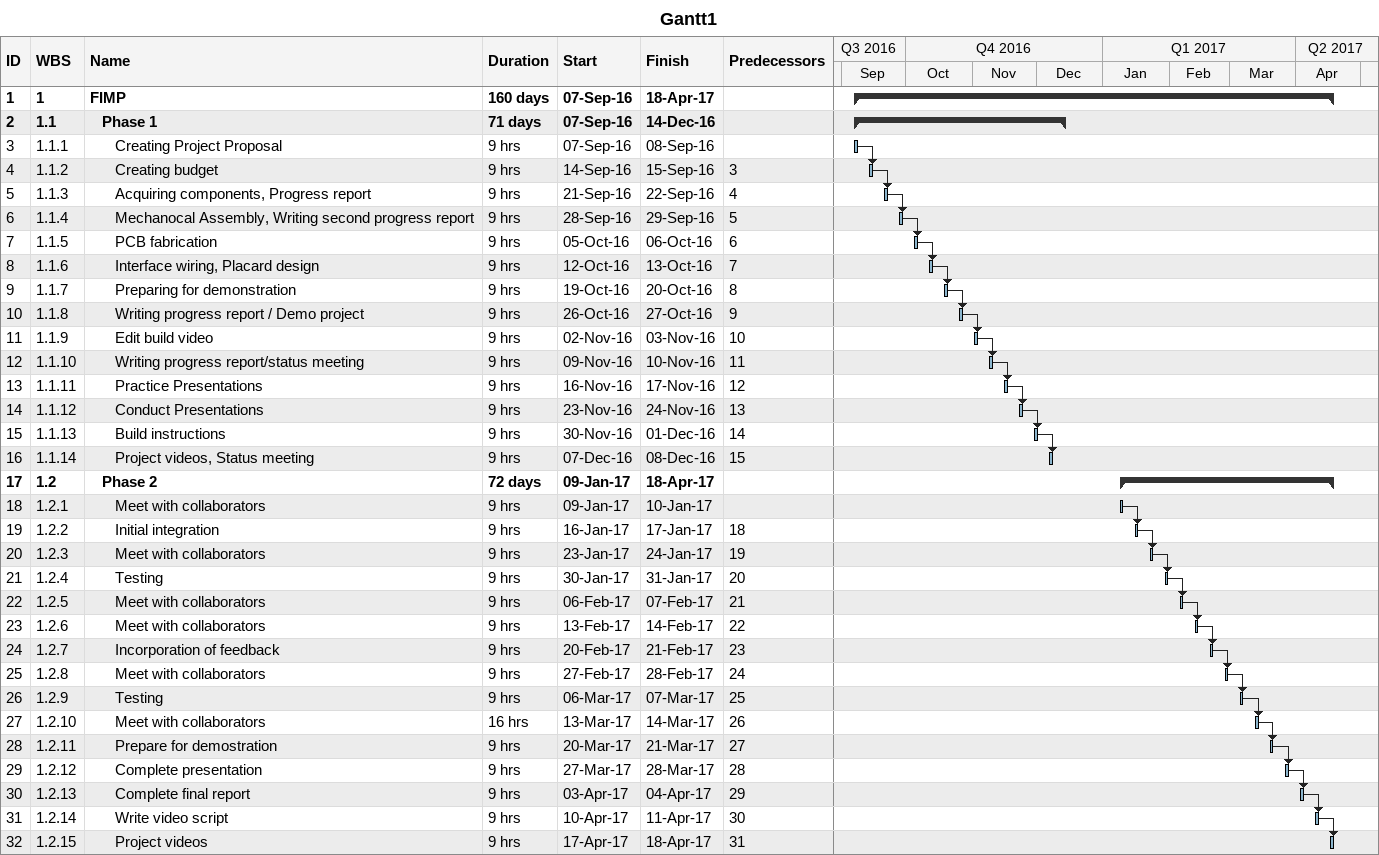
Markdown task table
Gantt1

| ID | WBS | Task | Duration | Start | Finish | Predecessors |
|---|---|---|---|---|---|---|
| 1 | 1 | **FIMP** | 160d | 2016-09-07 | 2017-04-18 |  |
| 2 | 1.1 | **Phase 1** | 71d | 2016-09-07 | 2016-12-14 |  |
| 3 | 1.1.1 | Creating Project Proposal | 9h | 2016-09-07 | 2016-09-08 |  |
| 4 | 1.1.2 | Creating budget | 9h | 2016-09-14 | 2016-09-15 | 3 |
| 5 | 1.1.3 | Acquiring components, Progress report | 9h | 2016-09-21 | 2016-09-22 | 4 |
| 6 | 1.1.4 | Mechanocal Assembly, Writing second progress report | 9h | 2016-09-28 | 2016-09-29 | 5 |
| 7 | 1.1.5 | PCB fabrication | 9h | 2016-10-05 | 2016-10-06 | 6 |
| 8 | 1.1.6 | Interface wiring, Placard design | 9h | 2016-10-12 | 2016-10-13 | 7 |
| 9 | 1.1.7 | Preparing for demonstration | 9h | 2016-10-19 | 2016-10-20 | 8 |
| 10 | 1.1.8 | Writing progress report / Demo project | 9h | 2016-10-26 | 2016-10-27 | 9 |
| 11 | 1.1.9 | Edit build video | 9h | 2016-11-02 | 2016-11-03 | 10 |
| 12 | 1.1.10 | Writing progress report/status meeting | 9h | 2016-11-09 | 2016-11-10 | 11 |
| 13 | 1.1.11 | Practice Presentations | 9h | 2016-11-16 | 2016-11-17 | 12 |
| 14 | 1.1.12 | Conduct Presentations | 9h | 2016-11-23 | 2016-11-24 | 13 |
| 15 | 1.1.13 | Build instructions | 9h | 2016-11-30 | 2016-12-01 | 14 |
| 16 | 1.1.14 | Project videos, Status meeting | 9h | 2016-12-07 | 2016-12-08 | 15 |
| 17 | 1.2 | **Phase 2** | 72d | 2017-01-09 | 2017-04-18 |  |
| 18 | 1.2.1 | Meet with collaborators | 9h | 2017-01-09 | 2017-01-10 |  |
| 19 | 1.2.2 | Initial integration | 9h | 2017-01-16 | 2017-01-17 | 18 |
| 20 | 1.2.3 | Meet with collaborators | 9h | 2017-01-23 | 2017-01-24 | 19 |
| 21 | 1.2.4 | Testing | 9h | 2017-01-30 | 2017-01-31 | 20 |
| 22 | 1.2.5 | Meet with collaborators | 9h | 2017-02-06 | 2017-02-07 | 21 |
| 23 | 1.2.6 | Meet with collaborators | 9h | 2017-02-13 | 2017-02-14 | 22 |
| 24 | 1.2.7 | Incorporation of feedback | 9h | 2017-02-20 | 2017-02-21 | 23 |
| 25 | 1.2.8 | Meet with collaborators | 9h | 2017-02-27 | 2017-02-28 | 24 |
| 26 | 1.2.9 | Testing | 9h | 2017-03-06 | 2017-03-07 | 25 |
| 27 | 1.2.10 | Meet with collaborators | 16h | 2017-03-13 | 2017-03-14 | 26 |
| 28 | 1.2.11 | Prepare for demostration | 9h | 2017-03-20 | 2017-03-21 | 27 |
| 29 | 1.2.12 | Complete presentation | 9h | 2017-03-27 | 2017-03-28 | 28 |
| 30 | 1.2.13 | Complete final report | 9h | 2017-04-03 | 2017-04-04 | 29 |
| 31 | 1.2.14 | Write video script | 9h | 2017-04-10 | 2017-04-11 | 30 |
| 32 | 1.2.15 | Project videos | 9h | 2017-04-17 | 2017-04-18 | 31 |
